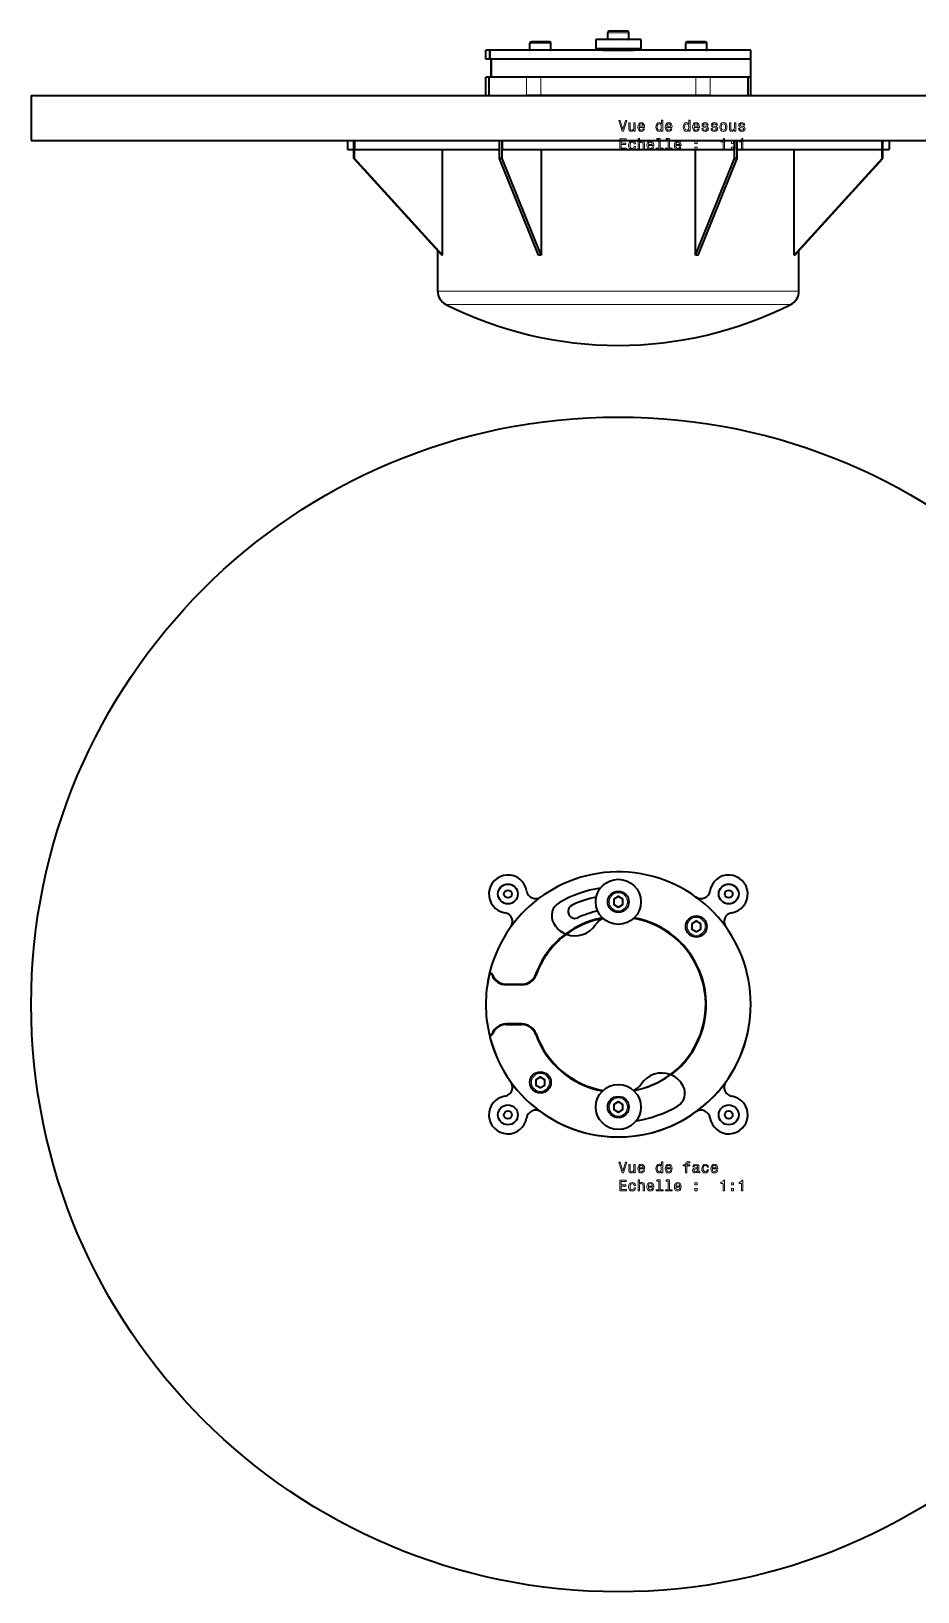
# Model space of a CAD drawing. Extents: x 37 to 983, y 59 to 797.
# Drawn here: x 283 to 577, y 59 to 577 of the extents above; entities that cross this region are included whole.
import ezdxf

# ---------------------------------------------------------------- set-up
doc = ezdxf.new("R2010")
doc.units = 0

msp = doc.modelspace()

# ---------------------------------------------------------------- linework, layer by layer
at = {"color": 7, "lineweight": 13, "ltscale": 0.129449}
for p, q in [((479.46, 576.41), (474.28, 576.41)), ((479.46, 574.21), (474.28, 574.21)), ((505.34, 572.91), (500.17, 572.91)), ((505.34, 570.71), (500.17, 570.71))]:
    msp.add_line(p, q, dxfattribs=at)
at = {"color": 7, "lineweight": 35, "ltscale": 0.055}
for p, q in [((474.28, 574.21), (474.28, 576.41)), ((481.28, 574.21), (481.28, 576.41)), ((448.4, 570.71), (448.4, 572.91)), ((455.4, 570.71), (455.4, 572.91)), ((500.17, 570.71), (500.17, 572.91)), ((507.17, 570.71), (507.17, 572.91))]:
    msp.add_line(p, q, dxfattribs=at)
at = {"color": 7, "lineweight": 35, "ltscale": 0.110957}
for p, q in [((479.22, 576.91), (474.78, 576.91)), ((453.34, 573.41), (448.9, 573.41)), ((505.11, 573.41), (500.67, 573.41))]:
    msp.add_line(p, q, dxfattribs=at)
at = {"color": 7, "lineweight": 35, "ltscale": 0.039043}
for p, q in [((480.78, 576.91), (479.22, 576.91)), ((454.9, 573.41), (453.34, 573.41)), ((506.67, 573.41), (505.11, 573.41))]:
    msp.add_line(p, q, dxfattribs=at)
at = {"color": 7, "lineweight": 13, "ltscale": 0.045551}
for p, q in [((481.28, 576.41), (479.46, 576.41)), ((481.28, 574.21), (479.46, 574.21)), ((507.17, 572.91), (505.34, 572.91)), ((507.17, 570.71), (505.34, 570.71))]:
    msp.add_line(p, q, dxfattribs=at)
at = {"color": 7, "lineweight": 35, "ltscale": 0.027122}
for p, q in [((434.87, 570.61), (433.78, 570.61)), ((434.87, 567.61), (433.78, 567.61))]:
    msp.add_line(p, q, dxfattribs=at)
at = {"color": 7, "lineweight": 35, "ltscale": 0.075}
for p, q in [((433.78, 567.61), (433.78, 570.61)), ((435.14, 570.61), (435.14, 567.61)), ((470.28, 574.11), (470.28, 571.11)), ((485.28, 574.11), (485.28, 571.11)), ((485.28, 574.11), (485.28, 571.11)), ((521.78, 567.61), (521.78, 570.61)), ((387.78, 540.61), (387.78, 537.61)), ((389.93, 537.61), (389.93, 540.61)), ((390.15, 540.61), (390.15, 537.61)), ((390.15, 537.61), (390.15, 540.61)), ((438.28, 537.61), (438.28, 540.61)), ((439.18, 540.61), (439.18, 537.61)), ((439.18, 537.61), (439.18, 540.61)), ((516.38, 540.61), (516.38, 537.61)), ((516.38, 537.61), (516.38, 540.61)), ((517.28, 537.61), (517.28, 540.61)), ((565.41, 540.61), (565.41, 537.61)), ((565.41, 537.61), (565.41, 540.61)), ((565.64, 537.61), (565.64, 540.61)), ((567.78, 540.61), (567.78, 537.61)), ((389.93, 534.61), (389.93, 537.61)), ((390.15, 534.61), (390.15, 537.61)), ((438.28, 534.61), (438.28, 537.61)), ((439.18, 534.61), (439.18, 537.61)), ((516.38, 534.61), (516.38, 537.61)), ((517.28, 534.61), (517.28, 537.61)), ((565.41, 534.61), (565.41, 537.61)), ((565.64, 534.61), (565.64, 537.61))]:
    msp.add_line(p, q, dxfattribs=at)
at = {"color": 7, "lineweight": 13, "ltscale": 0.075}
for p, q in [((434.87, 570.61), (434.87, 567.61)), ((435.15, 570.61), (435.15, 567.61))]:
    msp.add_line(p, q, dxfattribs=at)
at = {"color": 7, "lineweight": 35, "ltscale": 0.006715}
msp.add_line((435.14, 570.61), (434.87, 570.61), dxfattribs=at)
at = {"color": 7, "lineweight": 35, "ltscale": 0.000389099}
for p, q in [((435.15, 570.61), (435.14, 570.61)), ((435.15, 567.61), (435.14, 567.61))]:
    msp.add_line(p, q, dxfattribs=at)
at = {"color": 7, "lineweight": 35}
for p, q in [((521.78, 570.61), (435.15, 570.61)), ((521.78, 567.61), (435.15, 567.61)), ((521.78, 567.61), (435.74, 567.61)), ((503.51, 561.61), (452.05, 561.61)), ((503.51, 561.61), (452.05, 561.61)), ((282.78, 555.61), (672.78, 555.61)), ((503.51, 555.61), (452.05, 555.61)), ((282.78, 540.61), (672.78, 540.61)), ((419.18, 502.61), (389.93, 534.61)), ((390.15, 537.61), (438.28, 537.61)), ((419.4, 502.61), (390.15, 534.61)), ((419.4, 502.61), (419.4, 537.61)), ((451.3, 502.61), (438.28, 534.61)), ((439.18, 537.61), (516.38, 537.61)), ((452.2, 502.61), (439.18, 534.61)), ((452.2, 537.61), (452.2, 502.61)), ((503.36, 502.61), (503.36, 537.61)), ((503.36, 502.61), (516.38, 534.61)), ((504.27, 502.61), (517.28, 534.61)), ((517.28, 537.61), (565.41, 537.61)), ((536.16, 502.61), (536.16, 537.61)), ((536.17, 502.61), (565.41, 534.61)), ((536.39, 502.61), (565.64, 534.61))]:
    msp.add_line(p, q, dxfattribs=at)
at = {"color": 7, "lineweight": 13, "ltscale": 0.12945}
for p, q in [((453.58, 572.91), (448.4, 572.91)), ((453.58, 570.71), (448.4, 570.71))]:
    msp.add_line(p, q, dxfattribs=at)
at = {"color": 7, "lineweight": 35, "ltscale": 0.125751}
msp.add_line((453.53, 570.61), (448.5, 570.61), dxfattribs=at)
at = {"color": 7, "lineweight": 35, "ltscale": 0.044248}
msp.add_line((455.3, 570.61), (453.53, 570.61), dxfattribs=at)
at = {"color": 7, "lineweight": 13, "ltscale": 0.04555}
for p, q in [((455.4, 572.91), (453.58, 572.91)), ((455.4, 570.71), (453.58, 570.71))]:
    msp.add_line(p, q, dxfattribs=at)
at = {"color": 7, "lineweight": 35, "ltscale": 0.375}
for p, q in [((485.28, 574.11), (470.28, 574.11)), ((485.28, 571.11), (470.28, 571.11)), ((282.78, 555.61), (282.78, 540.61))]:
    msp.add_line(p, q, dxfattribs=at)
at = {"color": 7, "lineweight": 35, "ltscale": 0.25}
msp.add_line((472.78, 570.61), (482.78, 570.61), dxfattribs=at)
at = {"color": 7, "lineweight": 13, "ltscale": 0.2}
for p, q in [((481.78, 570.94), (473.78, 570.94)), ((481.78, 570.78), (473.78, 570.78))]:
    msp.add_line(p, q, dxfattribs=at)
at = {"color": 7, "lineweight": 35, "ltscale": 0.004001}
for p, q in [((473.78, 570.94), (473.78, 570.78)), ((481.78, 570.94), (481.78, 570.78))]:
    msp.add_line(p, q, dxfattribs=at)
at = {"color": 7, "lineweight": 35, "ltscale": 0.1915}
msp.add_line((481.61, 571.11), (473.95, 571.11), dxfattribs=at)
at = {"color": 7, "lineweight": 35, "ltscale": 0.044249}
msp.add_line((481.18, 574.11), (479.41, 574.11), dxfattribs=at)
at = {"color": 7, "lineweight": 35, "ltscale": 0.242374}
msp.add_line((495.07, 570.61), (485.37, 570.61), dxfattribs=at)
at = {"color": 7, "lineweight": 35, "ltscale": 0.002893}
msp.add_line((495.59, 570.61), (495.48, 570.61), dxfattribs=at)
at = {"color": 7, "lineweight": 35, "ltscale": 0.094114}
msp.add_line((499.36, 570.61), (495.59, 570.61), dxfattribs=at)
at = {"color": 7, "lineweight": 35, "ltscale": 0.014233}
msp.add_line((499.92, 570.61), (499.36, 570.61), dxfattribs=at)
at = {"color": 7, "lineweight": 35, "ltscale": 0.016229}
msp.add_line((435.52, 567.61), (434.87, 567.61), dxfattribs=at)
at = {"color": 7, "lineweight": 35, "ltscale": 0.15}
for p, q in [((435.52, 561.61), (435.52, 567.61)), ((521.78, 561.61), (521.78, 567.61)), ((433.78, 555.61), (433.78, 561.61)), ((434.81, 561.61), (434.81, 555.61)), ((520.75, 561.61), (520.75, 555.61)), ((521.78, 555.61), (521.78, 561.61))]:
    msp.add_line(p, q, dxfattribs=at)
at = {"color": 7, "lineweight": 13, "ltscale": 0.15}
for p, q in [((435.74, 561.61), (435.74, 567.61)), ((447.33, 555.61), (447.33, 561.61)), ((452.05, 555.61), (452.05, 561.61)), ((503.51, 561.61), (503.51, 555.61)), ((508.23, 561.61), (508.23, 555.61))]:
    msp.add_line(p, q, dxfattribs=at)
at = {"color": 7, "lineweight": 35, "ltscale": 0.025726}
msp.add_line((434.81, 561.61), (433.78, 561.61), dxfattribs=at)
at = {"color": 7, "lineweight": 35, "ltscale": 0.313062}
for p, q in [((447.33, 561.61), (434.81, 561.61)), ((520.75, 561.61), (508.23, 561.61)), ((434.81, 555.61), (447.33, 555.61)), ((508.23, 555.61), (520.75, 555.61))]:
    msp.add_line(p, q, dxfattribs=at)
at = {"color": 7, "lineweight": 35, "ltscale": 0.117937}
for p, q in [((452.05, 561.61), (447.33, 561.61)), ((508.23, 561.61), (503.51, 561.61)), ((452.05, 555.61), (447.33, 555.61)), ((508.23, 555.61), (503.51, 555.61))]:
    msp.add_line(p, q, dxfattribs=at)
at = {"color": 7, "lineweight": 35, "ltscale": 0.025702}
msp.add_line((521.78, 561.61), (520.75, 561.61), dxfattribs=at)
msp.add_line((521.78, 561.61), (520.75, 561.61), dxfattribs=at)
at = {"color": 7, "lineweight": 35, "ltscale": 0.053664}
msp.add_line((387.78, 537.61), (389.93, 537.61), dxfattribs=at)
at = {"color": 7, "lineweight": 35, "ltscale": 0.005563}
msp.add_line((390.15, 534.61), (389.93, 534.61), dxfattribs=at)
at = {"color": 7, "lineweight": 35, "ltscale": 0.022524}
msp.add_line((439.18, 534.61), (438.28, 534.61), dxfattribs=at)
at = {"color": 7, "lineweight": 35, "ltscale": 0.022523}
msp.add_line((517.28, 534.61), (516.38, 534.61), dxfattribs=at)
at = {"color": 7, "lineweight": 35, "ltscale": 0.005562}
msp.add_line((565.64, 534.61), (565.41, 534.61), dxfattribs=at)
at = {"color": 7, "lineweight": 35, "ltscale": 0.053665}
msp.add_line((565.64, 537.61), (567.78, 537.61), dxfattribs=at)
at = {"color": 7, "lineweight": 35, "ltscale": 0.337076}
msp.add_line((417.78, 490.65), (417.78, 504.14), dxfattribs=at)
at = {"color": 7, "lineweight": 35, "ltscale": 0.002732}
for p, q in [((419.29, 502.61), (419.18, 502.61)), ((536.39, 502.61), (536.28, 502.61))]:
    msp.add_line(p, q, dxfattribs=at)
at = {"color": 7, "lineweight": 35, "ltscale": 7.50827e-05}
for p, q in [((419.18, 502.61), (419.18, 502.61)), ((536.17, 502.61), (536.16, 502.61)), ((536.39, 502.61), (536.39, 502.61))]:
    msp.add_line(p, q, dxfattribs=at)
at = {"color": 7, "lineweight": 35, "ltscale": 0.002833}
for p, q in [((419.4, 502.61), (419.29, 502.61)), ((536.28, 502.61), (536.16, 502.61))]:
    msp.add_line(p, q, dxfattribs=at)
at = {"color": 7, "lineweight": 35, "ltscale": 7.55965e-05}
msp.add_line((419.4, 502.61), (419.4, 502.61), dxfattribs=at)
at = {"color": 7, "lineweight": 35, "ltscale": 0.01124}
for p, q in [((451.75, 502.61), (451.3, 502.61)), ((504.26, 502.61), (503.82, 502.61))]:
    msp.add_line(p, q, dxfattribs=at)
at = {"color": 7, "lineweight": 35, "ltscale": 6.02142e-05}
for p, q in [((451.3, 502.61), (451.3, 502.61)), ((452.2, 502.61), (452.2, 502.61))]:
    msp.add_line(p, q, dxfattribs=at)
at = {"color": 7, "lineweight": 35, "ltscale": 0.011285}
for p, q in [((452.2, 502.61), (451.75, 502.61)), ((503.82, 502.61), (503.36, 502.61))]:
    msp.add_line(p, q, dxfattribs=at)
at = {"color": 7, "lineweight": 35, "ltscale": 5.99284e-05}
for p, q in [((503.36, 502.61), (503.36, 502.61)), ((504.27, 502.61), (504.26, 502.61))]:
    msp.add_line(p, q, dxfattribs=at)
at = {"color": 7, "lineweight": 35, "ltscale": 0.337077}
msp.add_line((537.78, 490.65), (537.78, 504.14), dxfattribs=at)
at = {"color": 7, "lineweight": 13}
for p, q in [((506.55, 490.65), (417.78, 490.65)), ((506.55, 490.65), (537.78, 490.65)), ((505.23, 486.19), (420.54, 486.19)), ((505.23, 486.19), (535.03, 486.19))]:
    msp.add_line(p, q, dxfattribs=at)
at = {"color": 7, "lineweight": 13, "ltscale": 0.041858}
for p, q in [((476.23, 288.72), (476.23, 287.04)), ((477.73, 289.64), (476.28, 288.81)), ((476.28, 286.96), (477.73, 286.12)), ((479.28, 288.81), (477.83, 289.64)), ((477.83, 286.12), (479.28, 286.96)), ((479.33, 287.04), (479.33, 288.72)), ((502.12, 280.54), (502.12, 278.87)), ((503.62, 281.46), (502.17, 280.63)), ((505.17, 280.63), (503.72, 281.46)), ((505.22, 278.87), (505.22, 280.54)), ((502.17, 278.78), (503.62, 277.94)), ((503.72, 277.94), (505.17, 278.78)), ((450.35, 228.77), (450.35, 227.1)), ((451.85, 229.7), (450.4, 228.86)), ((453.4, 228.86), (451.95, 229.7)), ((453.45, 227.1), (453.45, 228.77)), ((450.4, 227.01), (451.85, 226.17)), ((451.95, 226.17), (453.4, 227.01)), ((476.23, 220.59), (476.23, 218.92)), ((477.73, 221.52), (476.28, 220.68)), ((476.28, 218.83), (477.73, 218)), ((479.28, 220.68), (477.83, 221.52)), ((477.83, 218), (479.28, 218.83)), ((479.33, 218.92), (479.33, 220.59))]:
    msp.add_line(p, q, dxfattribs=at)
at = {"color": 7, "lineweight": 13, "ltscale": 0.00125}
for p, q in [((476.23, 288.72), (476.28, 288.72)), ((476.23, 287.04), (476.28, 287.04)), ((476.28, 288.81), (476.31, 288.76)), ((477.73, 289.64), (477.76, 289.6)), ((477.83, 289.64), (477.81, 289.6)), ((479.28, 288.81), (479.26, 288.76)), ((479.28, 286.96), (479.26, 287)), ((479.33, 288.72), (479.28, 288.72)), ((479.33, 287.04), (479.28, 287.04)), ((502.12, 280.54), (502.17, 280.54)), ((502.17, 280.63), (502.19, 280.58)), ((503.62, 281.46), (503.64, 281.42)), ((503.72, 281.46), (503.69, 281.42)), ((505.17, 280.63), (505.14, 280.58)), ((505.22, 280.54), (505.17, 280.54)), ((502.12, 278.87), (502.17, 278.87)), ((502.17, 278.78), (502.19, 278.82)), ((503.62, 277.94), (503.64, 277.99)), ((503.72, 277.94), (503.69, 277.99)), ((505.17, 278.78), (505.14, 278.82)), ((505.22, 278.87), (505.17, 278.87)), ((450.35, 228.77), (450.4, 228.77)), ((450.4, 228.86), (450.42, 228.81)), ((451.85, 229.7), (451.87, 229.65)), ((451.95, 229.7), (451.92, 229.65)), ((453.4, 228.86), (453.37, 228.81)), ((453.45, 228.77), (453.4, 228.77)), ((450.35, 227.1), (450.4, 227.1)), ((450.4, 227.01), (450.42, 227.05)), ((451.85, 226.17), (451.87, 226.22)), ((451.95, 226.17), (451.92, 226.22)), ((453.4, 227.01), (453.37, 227.05)), ((453.45, 227.1), (453.4, 227.1)), ((476.23, 220.59), (476.28, 220.59)), ((476.23, 218.92), (476.28, 218.92)), ((476.28, 220.68), (476.31, 220.64)), ((476.28, 218.83), (476.31, 218.88)), ((477.73, 221.52), (477.76, 221.47)), ((477.73, 218), (477.76, 218.04)), ((477.83, 221.52), (477.81, 221.47)), ((477.83, 218), (477.81, 218.04)), ((479.28, 220.68), (479.26, 220.64)), ((479.28, 218.83), (479.26, 218.88)), ((479.33, 220.59), (479.28, 220.59)), ((479.33, 218.92), (479.28, 218.92))]:
    msp.add_line(p, q, dxfattribs=at)
at = {"color": 7, "lineweight": 35, "ltscale": 0.041858}
for p, q in [((476.28, 288.72), (476.28, 287.04)), ((477.76, 289.6), (476.31, 288.76)), ((476.31, 287), (477.76, 286.16)), ((479.26, 288.76), (477.81, 289.6)), ((477.81, 286.16), (479.26, 287)), ((479.28, 287.04), (479.28, 288.72)), ((502.17, 280.54), (502.17, 278.87)), ((503.64, 281.42), (502.19, 280.58)), ((505.14, 280.58), (503.69, 281.42)), ((505.17, 278.87), (505.17, 280.54)), ((502.19, 278.82), (503.64, 277.99)), ((503.69, 277.99), (505.14, 278.82)), ((450.4, 228.77), (450.4, 227.1)), ((451.87, 229.65), (450.42, 228.81)), ((453.37, 228.81), (451.92, 229.65)), ((453.4, 227.1), (453.4, 228.77)), ((450.42, 227.05), (451.87, 226.22)), ((451.92, 226.22), (453.37, 227.05)), ((476.28, 220.59), (476.28, 218.92)), ((477.76, 221.47), (476.31, 220.64)), ((476.31, 218.88), (477.76, 218.04)), ((479.26, 220.64), (477.81, 221.47)), ((477.81, 218.04), (479.26, 218.88)), ((479.28, 218.92), (479.28, 220.59))]:
    msp.add_line(p, q, dxfattribs=at)
at = {"color": 7, "lineweight": 13, "ltscale": 0.001249}
for p, q in [((476.28, 286.96), (476.31, 287)), ((477.73, 286.12), (477.76, 286.16)), ((477.83, 286.12), (477.81, 286.16))]:
    msp.add_line(p, q, dxfattribs=at)
at = {"color": 7, "lineweight": 13, "ltscale": 0.001138}
for p, q in [((476.31, 287.08), (476.31, 287.03)), ((479.25, 288.69), (479.25, 288.73)), ((505.14, 280.51), (505.14, 280.55)), ((502.2, 278.9), (502.2, 278.85)), ((453.37, 228.74), (453.37, 228.78)), ((450.43, 227.13), (450.43, 227.08)), ((476.31, 218.95), (476.31, 218.91)), ((479.25, 220.56), (479.25, 220.61))]:
    msp.add_line(p, q, dxfattribs=at)
at = {"color": 7, "lineweight": 35, "ltscale": 0.127895}
for p, q in [((440.52, 260.52), (445.63, 260.52)), ((440.52, 247.12), (445.63, 247.12))]:
    msp.add_line(p, q, dxfattribs=at)
at = {"color": 7, "lineweight": 35, "ltscale": 0.131404}
for p, q in [((445.77, 260.32), (440.52, 260.32)), ((440.52, 247.32), (445.77, 247.32))]:
    msp.add_line(p, q, dxfattribs=at)
at = {"color": 7, "lineweight": 35, "ltscale": 0.131519}
msp.add_line((445.78, 247.32), (440.52, 247.32), dxfattribs=at)
at = {"color": 7, "lineweight": 35, "ltscale": 0.00375}
msp.add_line((503.32, 239.95), (503.46, 239.88), dxfattribs=at)
at = {"color": 7, "lineweight": 13}
for points in [[(480.18, 547.26), (479.3, 544.28), (478.4, 547.26), (477.92, 547.26), (479.05, 543.76), (479.55, 543.76), (480.66, 547.26)], [(483.38, 546.47), (482.94, 546.47), (482.94, 544.9), (482.89, 544.54), (482.74, 544.28), (482.51, 544.11), (482.22, 544.06), (481.98, 544.1), (481.83, 544.23), (481.74, 544.43), (481.72, 544.73), (481.72, 546.47), (481.28, 546.47), (481.28, 544.68), (481.29, 544.33), (481.39, 544.03), (481.68, 543.76), (482.15, 543.66), (482.4, 543.7), (482.62, 543.79), (482.81, 543.94), (482.96, 544.17), (482.96, 543.76), (483.38, 543.76)], [(484.72, 544.98), (486.49, 544.98), (486.5, 545.19), (486.42, 545.77), (486.19, 546.2), (485.84, 546.47), (485.37, 546.56), (484.91, 546.46), (484.56, 546.18), (484.33, 545.72), (484.25, 545.11), (484.33, 544.49), (484.56, 544.04), (484.9, 543.76), (485.36, 543.66), (485.75, 543.73), (486.07, 543.9), (486.31, 544.17), (486.45, 544.53), (486.01, 544.53), (485.92, 544.33), (485.79, 544.18), (485.41, 544.06), (485.13, 544.11), (484.91, 544.29), (484.77, 544.58), (484.72, 544.97)], [(484.72, 545.36), (484.77, 545.7), (484.91, 545.96), (485.12, 546.12), (485.39, 546.17), (485.65, 546.12), (485.86, 545.96), (485.99, 545.7), (486.03, 545.36)], [(492.06, 544.18), (492.06, 543.76), (492.51, 543.76), (492.51, 547.38), (492.07, 547.38), (492.07, 546.05), (491.73, 546.43), (491.53, 546.53), (491.29, 546.56), (490.86, 546.46), (490.53, 546.18), (490.31, 545.72), (490.23, 545.11), (490.31, 544.5), (490.53, 544.04), (490.86, 543.76), (491.29, 543.66), (491.53, 543.7), (491.74, 543.79)], [(491.36, 546.16), (491.66, 546.09), (491.88, 545.9), (492.01, 545.57), (492.06, 545.11), (492.01, 544.65), (491.88, 544.33), (491.66, 544.13), (491.36, 544.06), (491.09, 544.13), (490.87, 544.33), (490.73, 544.66), (490.69, 545.11), (490.73, 545.56), (490.87, 545.89), (491.09, 546.09)], [(493.82, 544.98), (495.6, 544.98), (495.61, 545.19), (495.52, 545.77), (495.3, 546.2), (494.95, 546.47), (494.48, 546.56), (494.02, 546.46), (493.67, 546.18), (493.44, 545.72), (493.36, 545.11), (493.44, 544.49), (493.66, 544.04), (494.01, 543.76), (494.47, 543.66), (494.86, 543.73), (495.18, 543.9), (495.42, 544.17), (495.55, 544.53), (495.12, 544.53), (495.03, 544.33), (494.89, 544.18), (494.52, 544.06), (494.23, 544.11), (494.02, 544.29), (493.88, 544.58), (493.82, 544.97)], [(493.82, 545.36), (493.88, 545.7), (494.02, 545.96), (494.22, 546.12), (494.5, 546.17), (494.76, 546.12), (494.97, 545.96), (495.1, 545.7), (495.14, 545.36)], [(501.17, 544.18), (501.17, 543.76), (501.62, 543.76), (501.62, 547.38), (501.18, 547.38), (501.18, 546.05), (500.84, 546.43), (500.63, 546.53), (500.4, 546.56), (499.97, 546.46), (499.63, 546.18), (499.42, 545.72), (499.34, 545.11), (499.42, 544.5), (499.63, 544.04), (499.97, 543.76), (500.4, 543.66), (500.63, 543.7), (500.85, 543.79)], [(500.47, 546.16), (500.76, 546.09), (500.99, 545.9), (501.12, 545.57), (501.17, 545.11), (501.12, 544.65), (500.99, 544.33), (500.76, 544.13), (500.47, 544.06), (500.19, 544.13), (499.98, 544.33), (499.84, 544.66), (499.8, 545.11), (499.84, 545.56), (499.98, 545.89), (500.19, 546.09)], [(502.93, 544.98), (504.71, 544.98), (504.71, 545.19), (504.63, 545.77), (504.41, 546.2), (504.06, 546.47), (503.59, 546.56), (503.13, 546.46), (502.78, 546.18), (502.55, 545.72), (502.47, 545.11), (502.54, 544.49), (502.77, 544.04), (503.12, 543.76), (503.57, 543.66), (503.97, 543.73), (504.29, 543.9), (504.53, 544.17), (504.66, 544.53), (504.22, 544.53), (504.13, 544.33), (504, 544.18), (503.63, 544.06), (503.34, 544.11), (503.12, 544.29), (502.98, 544.58), (502.93, 544.97)], [(502.93, 545.36), (502.99, 545.7), (503.12, 545.96), (503.33, 546.12), (503.6, 546.17), (503.87, 546.12), (504.08, 545.96), (504.2, 545.7), (504.25, 545.36)], [(506.91, 545.34), (506.48, 545.44), (506.16, 545.55), (506.05, 545.79), (506.08, 545.96), (506.19, 546.08), (506.36, 546.15), (506.61, 546.18), (506.85, 546.15), (507.03, 546.06), (507.15, 545.93), (507.2, 545.74), (507.64, 545.74), (507.64, 545.75), (507.56, 546.08), (507.36, 546.34), (507.03, 546.5), (506.61, 546.56), (506.18, 546.5), (505.87, 546.33), (505.67, 546.09), (505.61, 545.77), (505.66, 545.47), (505.8, 545.26), (506.03, 545.11), (506.37, 545), (506.86, 544.88), (507.16, 544.76), (507.24, 544.65), (507.28, 544.5), (507.23, 544.32), (507.11, 544.18), (506.91, 544.08), (506.65, 544.05), (506.37, 544.08), (506.17, 544.19), (506.03, 544.36), (505.98, 544.6), (505.55, 544.6), (505.62, 544.2), (505.83, 543.9), (506.16, 543.73), (506.61, 543.66), (507.08, 543.73), (507.43, 543.9), (507.64, 544.19), (507.72, 544.55), (507.66, 544.87), (507.51, 545.09), (507.25, 545.23)], [(509.94, 545.34), (509.51, 545.44), (509.2, 545.55), (509.09, 545.79), (509.12, 545.96), (509.23, 546.08), (509.4, 546.15), (509.65, 546.18), (509.88, 546.15), (510.07, 546.06), (510.19, 545.93), (510.24, 545.74), (510.67, 545.74), (510.67, 545.75), (510.6, 546.08), (510.39, 546.34), (510.07, 546.5), (509.65, 546.56), (509.22, 546.5), (508.9, 546.33), (508.71, 546.09), (508.65, 545.77), (508.69, 545.47), (508.83, 545.26), (509.07, 545.11), (509.4, 545), (509.9, 544.88), (510.2, 544.76), (510.28, 544.65), (510.31, 544.5), (510.27, 544.32), (510.14, 544.18), (509.95, 544.08), (509.69, 544.05), (509.41, 544.08), (509.21, 544.19), (509.07, 544.36), (509.02, 544.6), (508.59, 544.6), (508.66, 544.2), (508.86, 543.9), (509.19, 543.73), (509.65, 543.66), (510.12, 543.73), (510.47, 543.9), (510.68, 544.19), (510.75, 544.55), (510.7, 544.87), (510.54, 545.09), (510.29, 545.23)], [(511.52, 545.11), (511.6, 544.49), (511.83, 544.04), (512.2, 543.76), (512.7, 543.66), (513.19, 543.76), (513.55, 544.03), (513.79, 544.49), (513.87, 545.11), (513.79, 545.72), (513.55, 546.18), (513.19, 546.46), (512.7, 546.56), (512.2, 546.46), (511.83, 546.18), (511.6, 545.72)], [(511.98, 545.11), (512.02, 545.57), (512.16, 545.9), (512.39, 546.1), (512.7, 546.17), (513, 546.1), (513.23, 545.9), (513.37, 545.57), (513.42, 545.11), (513.37, 544.65), (513.23, 544.32), (513, 544.12), (512.7, 544.05), (512.39, 544.12), (512.16, 544.32), (512.02, 544.65)], [(516.78, 546.47), (516.33, 546.47), (516.33, 544.9), (516.28, 544.54), (516.14, 544.28), (515.91, 544.11), (515.61, 544.06), (515.37, 544.1), (515.22, 544.23), (515.14, 544.43), (515.12, 544.73), (515.12, 546.47), (514.67, 546.47), (514.67, 544.68), (514.69, 544.33), (514.78, 544.03), (515.08, 543.76), (515.55, 543.66), (515.8, 543.7), (516.02, 543.79), (516.2, 543.94), (516.35, 544.17), (516.35, 543.76), (516.78, 543.76)], [(519.05, 545.34), (518.62, 545.44), (518.3, 545.55), (518.2, 545.79), (518.23, 545.96), (518.33, 546.08), (518.51, 546.15), (518.75, 546.18), (518.99, 546.15), (519.18, 546.06), (519.3, 545.93), (519.35, 545.74), (519.78, 545.74), (519.78, 545.75), (519.71, 546.08), (519.5, 546.34), (519.18, 546.5), (518.75, 546.56), (518.32, 546.5), (518.01, 546.33), (517.82, 546.09), (517.75, 545.77), (517.8, 545.47), (517.94, 545.26), (518.17, 545.11), (518.51, 545), (519.01, 544.88), (519.31, 544.76), (519.39, 544.65), (519.42, 544.5), (519.37, 544.32), (519.25, 544.18), (519.06, 544.08), (518.79, 544.05), (518.52, 544.08), (518.31, 544.19), (518.18, 544.36), (518.12, 544.6), (517.69, 544.6), (517.77, 544.2), (517.97, 543.9), (518.3, 543.73), (518.75, 543.66), (519.23, 543.73), (519.58, 543.9), (519.79, 544.19), (519.86, 544.55), (519.81, 544.87), (519.65, 545.09), (519.39, 545.23)], [(478.24, 537.71), (480.46, 537.71), (480.46, 538.13), (478.71, 538.13), (478.71, 539.32), (480.27, 539.32), (480.27, 539.74), (478.71, 539.74), (478.71, 540.79), (480.42, 540.79), (480.42, 541.21), (478.24, 541.21)], [(483.02, 539.52), (483.46, 539.52), (483.37, 539.92), (483.15, 540.24), (482.81, 540.44), (482.37, 540.51), (481.89, 540.41), (481.52, 540.13), (481.29, 539.67), (481.21, 539.06), (481.28, 538.45), (481.51, 537.99), (481.87, 537.71), (482.36, 537.61), (482.79, 537.69), (483.13, 537.9), (483.36, 538.23), (483.46, 538.68), (483.04, 538.68), (482.96, 538.4), (482.82, 538.18), (482.62, 538.05), (482.37, 538.01), (482.06, 538.08), (481.84, 538.28), (481.71, 538.61), (481.66, 539.07), (481.71, 539.53), (481.85, 539.85), (482.07, 540.06), (482.37, 540.13), (482.63, 540.08), (482.83, 539.96), (482.96, 539.77)], [(484.33, 537.71), (484.77, 537.71), (484.77, 539.27), (484.82, 539.63), (484.96, 539.89), (485.19, 540.06), (485.49, 540.12), (485.74, 540.07), (485.89, 539.93), (485.96, 539.7), (485.99, 539.4), (485.99, 537.71), (486.43, 537.71), (486.43, 539.49), (486.41, 539.85), (486.32, 540.15), (486.02, 540.42), (485.56, 540.51), (485.31, 540.48), (485.09, 540.38), (484.91, 540.23), (484.77, 540.02), (484.77, 541.33), (484.33, 541.33)], [(487.75, 538.94), (489.53, 538.94), (489.53, 539.14), (489.45, 539.72), (489.23, 540.16), (488.88, 540.42), (488.41, 540.51), (487.95, 540.41), (487.6, 540.13), (487.37, 539.67), (487.29, 539.07), (487.36, 538.45), (487.59, 537.99), (487.94, 537.71), (488.39, 537.61), (488.79, 537.68), (489.11, 537.85), (489.35, 538.12), (489.48, 538.49), (489.04, 538.49), (488.95, 538.29), (488.82, 538.13), (488.45, 538.01), (488.16, 538.07), (487.94, 538.24), (487.8, 538.53), (487.75, 538.92)], [(487.75, 539.31), (487.81, 539.66), (487.94, 539.91), (488.15, 540.07), (488.42, 540.13), (488.69, 540.07), (488.9, 539.91), (489.02, 539.66), (489.07, 539.31)], [(491.28, 540.96), (491.28, 538.08), (490.37, 538.08), (490.37, 537.71), (492.63, 537.71), (492.63, 538.08), (491.73, 538.08), (491.73, 541.33), (490.59, 541.33), (490.59, 540.96)], [(494.32, 540.96), (494.32, 538.08), (493.41, 538.08), (493.41, 537.71), (495.67, 537.71), (495.67, 538.08), (494.76, 538.08), (494.76, 541.33), (493.62, 541.33), (493.62, 540.96)], [(496.86, 538.94), (498.64, 538.94), (498.64, 539.14), (498.56, 539.72), (498.34, 540.16), (497.99, 540.42), (497.52, 540.51), (497.06, 540.41), (496.7, 540.13), (496.48, 539.67), (496.4, 539.07), (496.47, 538.45), (496.7, 537.99), (497.05, 537.71), (497.5, 537.61), (497.89, 537.68), (498.22, 537.85), (498.45, 538.12), (498.59, 538.49), (498.15, 538.49), (498.06, 538.29), (497.93, 538.13), (497.56, 538.01), (497.27, 538.07), (497.05, 538.24), (496.91, 538.53), (496.86, 538.92)], [(496.86, 539.31), (496.92, 539.66), (497.05, 539.91), (497.26, 540.07), (497.53, 540.13), (497.8, 540.07), (498.01, 539.91), (498.13, 539.66), (498.18, 539.31)], [(503.24, 539.67), (503.94, 539.67), (503.94, 540.42), (503.24, 540.42)], [(512.61, 537.71), (513.06, 537.71), (513.06, 541.24), (512.72, 541.24), (512.63, 540.93), (512.45, 540.72), (512.17, 540.6), (511.79, 540.56), (511.79, 540.2), (512.61, 540.2)], [(515.38, 539.67), (516.08, 539.67), (516.08, 540.42), (515.38, 540.42)], [(518.68, 537.71), (519.14, 537.71), (519.14, 541.24), (518.79, 541.24), (518.7, 540.93), (518.52, 540.72), (518.24, 540.6), (517.86, 540.56), (517.86, 540.2), (518.68, 540.2)], [(503.24, 537.71), (503.94, 537.71), (503.94, 538.46), (503.24, 538.46)], [(515.38, 537.71), (516.08, 537.71), (516.08, 538.46), (515.38, 538.46)], [(480.18, 201.47), (479.3, 198.49), (478.4, 201.47), (477.92, 201.47), (479.05, 197.96), (479.55, 197.96), (480.66, 201.47)], [(483.38, 200.67), (482.94, 200.67), (482.94, 199.11), (482.89, 198.74), (482.74, 198.48), (482.51, 198.32), (482.22, 198.27), (481.98, 198.31), (481.83, 198.43), (481.74, 198.64), (481.72, 198.93), (481.72, 200.67), (481.28, 200.67), (481.28, 198.89), (481.29, 198.53), (481.39, 198.23), (481.68, 197.96), (482.15, 197.87), (482.4, 197.9), (482.62, 197.99), (482.81, 198.15), (482.96, 198.38), (482.96, 197.96), (483.38, 197.96)], [(484.72, 199.19), (486.49, 199.19), (486.5, 199.39), (486.42, 199.97), (486.19, 200.41), (485.84, 200.67), (485.37, 200.77), (484.91, 200.67), (484.56, 200.38), (484.33, 199.92), (484.25, 199.32), (484.33, 198.7), (484.56, 198.24), (484.9, 197.96), (485.36, 197.87), (485.75, 197.93), (486.07, 198.1), (486.31, 198.38), (486.45, 198.74), (486.01, 198.74), (485.92, 198.54), (485.79, 198.39), (485.41, 198.27), (485.13, 198.32), (484.91, 198.5), (484.77, 198.78), (484.72, 199.17)], [(484.72, 199.56), (484.77, 199.91), (484.91, 200.17), (485.12, 200.32), (485.39, 200.38), (485.65, 200.32), (485.86, 200.17), (485.99, 199.91), (486.03, 199.56)], [(492.06, 198.38), (492.06, 197.96), (492.51, 197.96), (492.51, 201.58), (492.07, 201.58), (492.07, 200.26), (491.73, 200.64), (491.53, 200.73), (491.29, 200.77), (490.86, 200.67), (490.53, 200.38), (490.31, 199.93), (490.23, 199.32), (490.31, 198.71), (490.53, 198.25), (490.86, 197.96), (491.29, 197.87), (491.53, 197.9), (491.74, 197.99)], [(491.36, 200.37), (491.66, 200.3), (491.88, 200.1), (492.01, 199.77), (492.06, 199.32), (492.01, 198.86), (491.88, 198.53), (491.66, 198.33), (491.36, 198.27), (491.09, 198.33), (490.87, 198.53), (490.73, 198.87), (490.69, 199.32), (490.73, 199.77), (490.87, 200.1), (491.09, 200.3)], [(493.82, 199.19), (495.6, 199.19), (495.61, 199.39), (495.52, 199.97), (495.3, 200.41), (494.95, 200.67), (494.48, 200.77), (494.02, 200.67), (493.67, 200.38), (493.44, 199.92), (493.36, 199.32), (493.44, 198.7), (493.66, 198.24), (494.01, 197.96), (494.47, 197.87), (494.86, 197.93), (495.18, 198.1), (495.42, 198.38), (495.55, 198.74), (495.12, 198.74), (495.03, 198.54), (494.89, 198.39), (494.52, 198.27), (494.23, 198.32), (494.02, 198.5), (493.88, 198.78), (493.82, 199.17)], [(493.82, 199.56), (493.88, 199.91), (494.02, 200.17), (494.22, 200.32), (494.5, 200.38), (494.76, 200.32), (494.97, 200.17), (495.1, 199.91), (495.14, 199.56)], [(500.12, 200.2), (500.12, 197.96), (500.57, 197.96), (500.57, 200.2), (501.58, 200.2), (501.58, 200.58), (500.57, 200.58), (500.57, 200.75), (500.6, 200.95), (500.72, 201.08), (500.92, 201.16), (501.2, 201.2), (501.58, 201.18), (501.58, 201.56), (501.1, 201.58), (500.66, 201.54), (500.36, 201.4), (500.18, 201.16), (500.12, 200.83), (500.12, 200.58), (499.31, 200.58), (499.31, 200.2)], [(504.15, 198.32), (504.15, 198.3), (504.18, 198.13), (504.25, 198.01), (504.57, 197.91), (504.82, 197.95), (504.82, 198.3), (504.71, 198.28), (504.57, 198.35), (504.55, 198.55), (504.55, 199.95), (504.49, 200.31), (504.31, 200.56), (504, 200.71), (503.57, 200.77), (503.14, 200.71), (502.83, 200.53), (502.64, 200.27), (502.57, 199.91), (502.57, 199.88), (502.97, 199.88), (503, 200.1), (503.11, 200.25), (503.3, 200.34), (503.55, 200.37), (503.8, 200.35), (503.98, 200.27), (504.08, 200.14), (504.12, 199.96), (504.1, 199.75), (504.02, 199.64), (503.82, 199.59), (503.44, 199.55), (503, 199.46), (502.7, 199.3), (502.51, 199.05), (502.46, 198.67), (502.51, 198.34), (502.67, 198.09), (502.92, 197.94), (503.27, 197.88), (503.73, 197.99)], [(504.1, 198.91), (504.04, 198.65), (503.88, 198.45), (503.64, 198.32), (503.34, 198.27), (503.15, 198.3), (503.01, 198.38), (502.93, 198.52), (502.9, 198.71), (502.92, 198.89), (503, 199.02), (503.33, 199.16), (503.73, 199.22), (504.1, 199.34)], [(507.31, 199.77), (507.74, 199.77), (507.65, 200.18), (507.44, 200.49), (507.1, 200.69), (506.66, 200.77), (506.18, 200.67), (505.81, 200.38), (505.58, 199.92), (505.49, 199.31), (505.57, 198.7), (505.8, 198.24), (506.16, 197.96), (506.64, 197.87), (507.08, 197.94), (507.42, 198.15), (507.65, 198.49), (507.75, 198.93), (507.33, 198.93), (507.25, 198.65), (507.11, 198.44), (506.91, 198.31), (506.66, 198.27), (506.35, 198.33), (506.13, 198.53), (505.99, 198.86), (505.95, 199.32), (505.99, 199.78), (506.14, 200.11), (506.36, 200.31), (506.66, 200.38), (506.92, 200.33), (507.12, 200.22), (507.25, 200.03)], [(509, 199.19), (510.78, 199.19), (510.79, 199.39), (510.7, 199.97), (510.48, 200.41), (510.13, 200.67), (509.66, 200.77), (509.2, 200.67), (508.85, 200.38), (508.62, 199.92), (508.54, 199.32), (508.62, 198.7), (508.84, 198.24), (509.19, 197.96), (509.65, 197.87), (510.04, 197.93), (510.36, 198.1), (510.6, 198.38), (510.73, 198.74), (510.3, 198.74), (510.21, 198.54), (510.07, 198.39), (509.7, 198.27), (509.41, 198.32), (509.2, 198.5), (509.06, 198.78), (509, 199.17)], [(509, 199.56), (509.06, 199.91), (509.2, 200.17), (509.4, 200.32), (509.68, 200.38), (509.94, 200.32), (510.15, 200.17), (510.28, 199.91), (510.32, 199.56)], [(478.24, 191.92), (480.46, 191.92), (480.46, 192.34), (478.71, 192.34), (478.71, 193.52), (480.27, 193.52), (480.27, 193.94), (478.71, 193.94), (478.71, 194.99), (480.42, 194.99), (480.42, 195.42), (478.24, 195.42)], [(483.02, 193.73), (483.46, 193.73), (483.37, 194.13), (483.15, 194.45), (482.81, 194.64), (482.37, 194.72), (481.89, 194.62), (481.52, 194.34), (481.29, 193.88), (481.21, 193.26), (481.28, 192.65), (481.51, 192.2), (481.87, 191.92), (482.36, 191.82), (482.79, 191.9), (483.13, 192.11), (483.36, 192.44), (483.46, 192.88), (483.04, 192.88), (482.96, 192.6), (482.82, 192.39), (482.62, 192.26), (482.37, 192.22), (482.06, 192.28), (481.84, 192.49), (481.71, 192.81), (481.66, 193.28), (481.71, 193.73), (481.85, 194.06), (482.07, 194.26), (482.37, 194.33), (482.63, 194.29), (482.83, 194.17), (482.96, 193.98)], [(484.33, 191.92), (484.77, 191.92), (484.77, 193.48), (484.82, 193.84), (484.96, 194.1), (485.19, 194.26), (485.49, 194.32), (485.74, 194.27), (485.89, 194.13), (485.96, 193.91), (485.99, 193.61), (485.99, 191.92), (486.43, 191.92), (486.43, 193.7), (486.41, 194.05), (486.32, 194.35), (486.02, 194.62), (485.56, 194.72), (485.31, 194.68), (485.09, 194.59), (484.91, 194.44), (484.77, 194.23), (484.77, 195.54), (484.33, 195.54)], [(487.75, 193.14), (489.53, 193.14), (489.53, 193.35), (489.45, 193.93), (489.23, 194.36), (488.88, 194.62), (488.41, 194.72), (487.95, 194.62), (487.6, 194.34), (487.37, 193.88), (487.29, 193.27), (487.36, 192.65), (487.59, 192.2), (487.94, 191.92), (488.39, 191.82), (488.79, 191.89), (489.11, 192.06), (489.35, 192.33), (489.48, 192.69), (489.04, 192.69), (488.95, 192.49), (488.82, 192.34), (488.45, 192.22), (488.16, 192.27), (487.94, 192.45), (487.8, 192.74), (487.75, 193.13)], [(487.75, 193.51), (487.81, 193.86), (487.94, 194.12), (488.15, 194.28), (488.42, 194.33), (488.69, 194.28), (488.9, 194.12), (489.02, 193.86), (489.07, 193.51)], [(491.28, 195.16), (491.28, 192.29), (490.37, 192.29), (490.37, 191.92), (492.63, 191.92), (492.63, 192.29), (491.73, 192.29), (491.73, 195.54), (490.59, 195.54), (490.59, 195.16)], [(494.32, 195.16), (494.32, 192.29), (493.41, 192.29), (493.41, 191.92), (495.67, 191.92), (495.67, 192.29), (494.76, 192.29), (494.76, 195.54), (493.62, 195.54), (493.62, 195.16)], [(496.86, 193.14), (498.64, 193.14), (498.64, 193.35), (498.56, 193.93), (498.34, 194.36), (497.99, 194.62), (497.52, 194.72), (497.06, 194.62), (496.7, 194.34), (496.48, 193.88), (496.4, 193.27), (496.47, 192.65), (496.7, 192.2), (497.05, 191.92), (497.5, 191.82), (497.89, 191.89), (498.22, 192.06), (498.45, 192.33), (498.59, 192.69), (498.15, 192.69), (498.06, 192.49), (497.93, 192.34), (497.56, 192.22), (497.27, 192.27), (497.05, 192.45), (496.91, 192.74), (496.86, 193.13)], [(496.86, 193.51), (496.92, 193.86), (497.05, 194.12), (497.26, 194.28), (497.53, 194.33), (497.8, 194.28), (498.01, 194.12), (498.13, 193.86), (498.18, 193.51)], [(503.24, 193.87), (503.94, 193.87), (503.94, 194.62), (503.24, 194.62)], [(503.24, 191.92), (503.94, 191.92), (503.94, 192.67), (503.24, 192.67)], [(512.61, 191.92), (513.06, 191.92), (513.06, 195.44), (512.72, 195.44), (512.63, 195.13), (512.45, 194.93), (512.17, 194.81), (511.79, 194.77), (511.79, 194.41), (512.61, 194.41)], [(515.38, 193.87), (516.08, 193.87), (516.08, 194.62), (515.38, 194.62)], [(515.38, 191.92), (516.08, 191.92), (516.08, 192.67), (515.38, 192.67)], [(518.68, 191.92), (519.14, 191.92), (519.14, 195.44), (518.79, 195.44), (518.7, 195.13), (518.52, 194.93), (518.24, 194.81), (517.86, 194.77), (517.86, 194.41), (518.68, 194.41)]]:
    msp.add_lwpolyline(points, close=True, dxfattribs=at)
at = {"color": 7, "lineweight": 35}
for centre, radius in [((477.78, 253.82), 195), ((477.78, 287.88), 7.5), ((441.11, 290.49), 3.3), ((441.11, 290.49), 1.3), ((477.78, 287.88), 3.5), ((514.45, 290.49), 3.3), ((514.45, 290.49), 1.3), ((503.67, 279.7), 3.5), ((451.9, 227.93), 3.5), ((477.78, 219.76), 7.5), ((477.78, 219.76), 3.5), ((441.11, 217.15), 3.3), ((441.11, 217.15), 1.3), ((514.45, 217.15), 3.3), ((514.45, 217.15), 1.3)]:
    msp.add_circle(centre, radius, dxfattribs=at)
at = {"color": 7, "lineweight": 13}
for centre in [(477.78, 287.88), (503.67, 279.7), (451.9, 227.93), (477.78, 219.76)]:
    msp.add_circle(centre, 3, dxfattribs=at)
at = {"color": 7, "lineweight": 35}
for centre, radius, start, end in [((474.78, 576.41), 0.5, 90, 180), ((480.78, 576.41), 0.5, 0, 90), ((448.9, 572.91), 0.5, 90, 180), ((448.5, 570.71), 0.1, 180.0336, 269.9664), ((454.9, 572.91), 0.5, 0, 90), ((455.3, 570.71), 0.1, 270.0336, 359.9664), ((473.95, 570.94), 0.17, 90, 180), ((473.95, 570.78), 0.17, 180, 270), ((474.38, 574.21), 0.1, 180.0336, 269.9664), ((481.18, 574.21), 0.1, 270.0336, 359.9664), ((481.61, 570.94), 0.17, 0, 90), ((481.61, 570.78), 0.17, 270, 0), ((500.67, 572.91), 0.5, 90, 180), ((500.27, 570.71), 0.1, 180.0336, 269.9664), ((506.67, 572.91), 0.5, 0, 90), ((507.07, 570.71), 0.1, 270.0336, 359.9664), ((422.78, 490.65), 5, 180, 243.3218), ((532.78, 490.65), 5, 296.6782, 0), ((477.78, 600.11), 127.5, 243.3218, 270), ((477.78, 600.11), 127.5, 270, 296.6782), ((441.11, 290.49), 6.3, 8.998, 261.002), ((477.78, 253.82), 44, 194.3305, 165.6695), ((514.45, 290.49), 6.3, 278.998, 171.002), ((450.3, 291.94), 3, 188.998, 305.7886), ((477.78, 253.82), 39.06, 98.7892, 120.2162), ((505.27, 291.94), 3, 234.2114, 351.002), ((460.64, 283.25), 5, 120.2162, 207.6081), ((463.39, 284.69), 2.3, 115, 295), ((477.78, 253.82), 36.36, 101.6417, 115), ((476.33, 288.72), 0.05, 120, 180), ((476.33, 287.04), 0.05, 180, 240), ((477.78, 289.56), 0.05, 60, 120), ((477.78, 286.21), 0.05, 240, 300), ((479.23, 288.72), 0.05, 0, 60), ((479.23, 287.04), 0.05, 300, 0), ((439.66, 281.3), 3, 324.2114, 81.002), ((477.78, 253.82), 29.21, 100.4051, 162.7833), ((477.78, 253.82), 29.01, 100.1194, 160.245), ((463.39, 284.69), 8.1, 207.6081, 245.0784), ((463.39, 284.69), 8.1, 249.1181, 327.1893), ((477.78, 253.82), 31.76, 102.4593, 115), ((474.4, 277.59), 5, 109.1552, 147.1893), ((477.78, 253.82), 29.01, 306.5621, 79.8806), ((477.78, 253.82), 29.21, 28.5, 79.5948), ((477.78, 253.82), 29.21, 307.4696, 79.5948), ((502.22, 280.54), 0.05, 120, 180), ((503.67, 281.38), 0.05, 60, 120), ((505.12, 280.54), 0.05, 0, 60), ((515.91, 281.3), 3, 98.998, 215.7886), ((477.78, 253.82), 29.21, 127.4696, 160.0026), ((477.78, 253.82), 29.01, 126.5621, 160.2384), ((459.89, 277.16), 0.2, 307.4696, 65.0784), ((502.22, 278.87), 0.05, 180, 240), ((503.67, 278.03), 0.05, 240, 300), ((505.12, 278.87), 0.05, 300, 0), ((477.78, 253.82), 44, 165.6695, 171.0529), ((435.64, 264.59), 0.5, 165.6695, 256.4598), ((477.78, 253.82), 44, 167.2501, 192.7499), ((435.35, 263.42), 0.5, 20.207, 167.2501), ((435.35, 263.42), 0.7, 20.207, 76.4598), ((440.52, 265.32), 5, 194.8524, 200.1889), ((440.52, 265.32), 5, 200.207, 270), ((440.52, 265.32), 4.8, 200.207, 270), ((445.63, 265.52), 5, 270, 340.0026), ((445.77, 265.32), 5, 270, 340.2384), ((477.78, 253.82), 44, 197.1498, 360), ((477.78, 253.82), 44, 192.7498, 197.8943), ((435.35, 244.22), 0.5, 192.7499, 339.793), ((435.64, 243.05), 0.5, 103.5402, 194.3305), ((435.35, 244.22), 0.7, 283.5402, 339.793), ((440.52, 242.32), 5, 159.8053, 165.1475), ((440.52, 242.32), 5, 90, 159.793), ((440.52, 242.32), 4.8, 90, 159.793), ((445.63, 242.12), 5, 19.9974, 90), ((445.77, 242.32), 5, 19.7616, 90), ((477.78, 253.82), 29.21, 197.2166, 199.9879), ((477.78, 253.82), 29.21, 199.9974, 259.5948), ((477.78, 253.82), 29.01, 199.7521, 259.8806), ((477.78, 253.82), 29.01, 199.7616, 259.8806), ((477.78, 253.82), 29.06, 280.1932, 331.5), ((439.66, 226.33), 3, 278.998, 35.7886), ((450.45, 228.77), 0.05, 120, 180), ((451.9, 229.61), 0.05, 60, 120), ((453.35, 228.77), 0.05, 0, 60), ((477.78, 253.82), 29.01, 280.1195, 306.5621), ((492.18, 222.95), 8.1, 69.1181, 147.1893), ((495.68, 230.47), 0.2, 127.4696, 245.0784), ((492.18, 222.95), 8.1, 27.6081, 65.0784), ((515.91, 226.33), 3, 144.2114, 261.002), ((441.11, 217.15), 6.3, 98.998, 351.002), ((450.45, 227.1), 0.05, 180, 240), ((451.9, 226.26), 0.05, 240, 300), ((453.35, 227.1), 0.05, 300, 0), ((481.17, 230.05), 5, 289.1553, 327.1893), ((494.92, 224.38), 5, 300.2162, 27.6081), ((514.45, 217.15), 6.3, 188.998, 81.002), ((450.3, 215.69), 3, 54.2114, 171.002), ((476.33, 220.59), 0.05, 120, 180), ((476.33, 218.92), 0.05, 180, 240), ((477.78, 221.43), 0.05, 60, 120), ((477.78, 218.08), 0.05, 240, 300), ((479.23, 220.59), 0.05, 0, 60), ((479.23, 218.92), 0.05, 300, 0), ((477.78, 253.82), 39.06, 278.7892, 300.2162), ((505.27, 215.69), 3, 8.998, 125.7886)]:
    msp.add_arc(centre, radius, start, end, dxfattribs=at)
at = {"color": 7, "lineweight": 13}
for centre, radius, start, end in [((476.33, 288.72), 0.1, 120, 180), ((476.33, 287.04), 0.1, 180, 240), ((476.34, 288.75), 0.0333, 161.4412, 216.7189), ((476.34, 287.01), 0.0333, 143.2811, 198.5588), ((530.73, 196.17), 107.37, 119.5466, 120.4534), ((582.69, 287.88), 106.39, 179.5434, 180.434), ((530.73, 379.59), 107.37, 239.5466, 240.4534), ((477.78, 289.56), 0.1, 60, 120), ((477.78, 286.21), 0.1, 240, 300), ((477.75, 289.57), 0.0333, 23.2811, 78.5588), ((424.22, 195.12), 108.59, 59.5517, 60.4483), ((424.22, 380.65), 108.59, 299.5517, 300.4483), ((477.81, 286.2), 0.0333, 203.281, 258.5588), ((479.23, 288.75), 0.0333, 323.2811, 18.5588), ((371.71, 287.88), 107.55, 359.5484, 0.4295), ((479.26, 287.07), 0.0333, 263.2811, 318.5588), ((479.23, 288.72), 0.1, 0, 60), ((479.23, 287.04), 0.1, 300, 360), ((502.22, 280.54), 0.1, 120, 180), ((502.22, 280.57), 0.0333, 161.4412, 216.7189), ((609.74, 279.71), 107.55, 179.5484, 180.4295), ((556.62, 187.99), 107.37, 119.5466, 120.4534), ((503.67, 281.38), 0.1, 60, 120), ((503.64, 281.39), 0.0333, 23.2811, 78.5588), ((450.11, 186.94), 108.59, 59.5517, 60.4483), ((505.11, 280.57), 0.0333, 323.2811, 18.5588), ((398.75, 279.7), 106.39, 359.5434, 0.434), ((505.12, 280.54), 0.1, 0, 60), ((502.22, 278.87), 0.1, 180, 240), ((502.22, 278.83), 0.0333, 143.2811, 198.5588), ((556.73, 371.61), 107.6, 239.5476, 240.4524), ((503.67, 278.03), 0.1, 240, 300), ((450.72, 371.41), 107.37, 299.5466, 300.4534), ((503.7, 278.02), 0.0333, 203.281, 258.5588), ((505.14, 278.89), 0.0333, 263.2811, 318.5588), ((505.12, 278.87), 0.1, 300, 360), ((450.45, 228.77), 0.1, 120, 180), ((450.45, 228.8), 0.0333, 161.4412, 216.7189), ((557.97, 227.94), 107.55, 179.5484, 180.4295), ((504.85, 136.23), 107.37, 119.5466, 120.4534), ((451.9, 229.61), 0.1, 60, 120), ((451.87, 229.62), 0.0333, 23.2811, 78.5588), ((398.34, 135.17), 108.59, 59.5517, 60.4483), ((453.34, 228.8), 0.0333, 323.2811, 18.5588), ((346.98, 227.93), 106.39, 359.5434, 0.434), ((453.35, 228.77), 0.1, 0, 60), ((450.45, 227.1), 0.1, 180, 240), ((450.45, 227.06), 0.0333, 143.2811, 198.5588), ((504.96, 319.84), 107.6, 239.5476, 240.4524), ((451.9, 226.26), 0.1, 240, 300), ((398.95, 319.64), 107.37, 299.5466, 300.4534), ((451.93, 226.25), 0.0333, 203.281, 258.5588), ((453.37, 227.12), 0.0333, 263.2811, 318.5588), ((453.35, 227.1), 0.1, 300, 360), ((476.33, 220.59), 0.1, 120, 180), ((476.33, 218.92), 0.1, 180, 240), ((476.34, 220.63), 0.0333, 161.4412, 216.7189), ((476.34, 218.89), 0.0333, 143.2811, 198.5588), ((530.73, 128.05), 107.37, 119.5466, 120.4534), ((582.69, 219.76), 106.39, 179.5434, 180.434), ((530.73, 311.46), 107.37, 239.5466, 240.4534), ((477.78, 221.43), 0.1, 60, 120), ((477.78, 218.08), 0.1, 240, 300), ((477.75, 221.44), 0.0333, 23.2811, 78.5588), ((424.22, 126.99), 108.59, 59.5517, 60.4483), ((424.22, 312.52), 108.59, 299.5517, 300.4483), ((477.81, 218.07), 0.0333, 203.281, 258.5588), ((479.23, 220.63), 0.0333, 323.2811, 18.5588), ((371.71, 219.75), 107.55, 359.5484, 0.4295), ((479.26, 218.94), 0.0333, 263.2811, 318.5588), ((479.23, 220.59), 0.1, 0, 60), ((479.23, 218.92), 0.1, 300, 360)]:
    msp.add_arc(centre, radius, start, end, dxfattribs=at)
for centre, major_axis, start_param, end_param in [((476.33, 287.04), (-0.05, 0), 6.283185, 7.406149), ((477.78, 286.21), (-0.025, -0.0433), 6.283185, 7.406149), ((477.78, 289.56), (0.025, 0.0433), 0, 1.122964), ((479.23, 288.72), (0.05, 0), 6.283185, 7.406149), ((479.23, 287.04), (0.025, -0.0433), 0, 1.122964), ((503.67, 281.38), (0.025, 0.0433), 0, 1.122964), ((505.12, 280.54), (0.05, 0), 6.283185, 7.406149), ((502.22, 278.87), (-0.05, 0), 0, 1.122964), ((503.67, 278.03), (-0.025, -0.0433), 0, 1.122964), ((505.12, 278.87), (0.025, -0.0433), 6.283185, 7.406149), ((451.9, 229.61), (0.025, 0.0433), 0, 1.122964), ((453.35, 228.77), (0.05, 0), 6.283185, 7.406149), ((450.45, 227.1), (-0.05, 0), 0, 1.122964), ((451.9, 226.26), (-0.025, -0.0433), 0, 1.122964), ((453.35, 227.1), (0.025, -0.0433), 0, 1.122964), ((476.33, 218.92), (-0.05, 0), 6.283185, 7.406149), ((477.78, 218.08), (-0.025, -0.0433), 6.283185, 7.406149), ((477.78, 221.43), (0.025, 0.0433), 0, 1.122964), ((479.23, 220.59), (0.05, 0), 6.283185, 7.406149), ((479.23, 218.92), (0.025, -0.0433), 0, 1.122964)]:
    msp.add_ellipse(centre, major_axis=major_axis, ratio=0.27735, start_param=start_param, end_param=end_param, dxfattribs=at)

doc.saveas('drawing.dxf')
